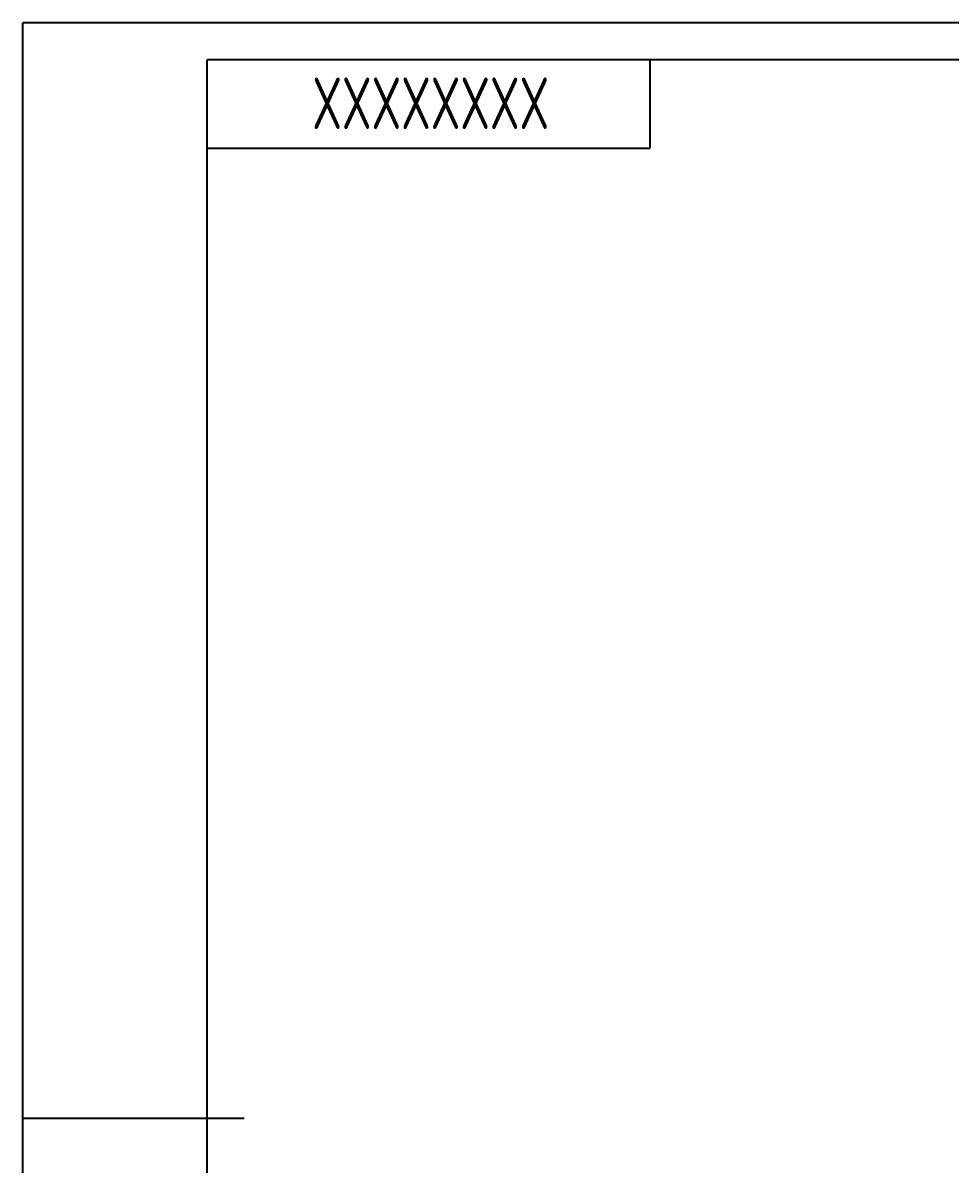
# Model space of a CAD drawing. Header units: inches. Extents: x -50 to 790, y -10 to 584.
# Drawn here: x -50 to 201.4, y 274.5 to 584 of the extents above; entities that cross this region are included whole.
import ezdxf
from ezdxf.enums import TextEntityAlignment as Align

# ---------------------------------------------------------------- set-up
doc = ezdxf.new("R2010")
doc.units = ezdxf.units.IN
doc.header["$LTSCALE"] = 2
doc.header["$MEASUREMENT"] = 0
for name, color, linetype in [('1轮廓实线层', 7, 'Continuous'), ('2细线层', 4, 'Continuous'), ('6文字层', 3, 'Continuous'), ('图框层', 7, 'Continuous')]:
    doc.layers.add(name, color=color, linetype=linetype)
doc.styles.add('PC_TEXTSTYLE', font='ISOCP.SHX', dxfattribs={"width": 0.707, "bigfont": 'GBCBIG.SHX'})

# ---------------------------------------------------------------- blocks, each defined once
blk = doc.blocks.new('ZwmFrameMain_A3^_^无分区图框^_^landscape')
at = {"layer": '1轮廓实线层'}
for p, q in [((0, 0), (0, 287)), ((390, 287), (0, 287)), ((-25, 143.5), (5, 143.5))]:
    blk.add_line(p, q, dxfattribs=at)
at = {"layer": '2细线层'}
for p in [(-25, -5), (395, 292)]:
    blk.add_line(p, (-25, 292), dxfattribs=at)
blk = doc.blocks.new('ZwmFrameMain_图样代号')
at = {"layer": '2细线层', "linetype": 'Continuous'}
for p in [(60, 0), (0, -12)]:
    blk.add_line(p, (60, -12), dxfattribs=at)
at = {"layer": '6文字层', "style": 'PC_TEXTSTYLE', "width": 2.827942}
blk.add_attdef('图样代号', text='', height=7, rotation=180, dxfattribs=at).set_placement((58.24, -2.4), (2.35, -2.4), align=Align.FIT)

msp = doc.modelspace()

# ---------------------------------------------------------------- block references
at = {"layer": '图框层', "xscale": 2, "yscale": 2, "zscale": 2}
msp.add_blockref('ZwmFrameMain_A3^_^无分区图框^_^landscape', (0, 0), dxfattribs=at)
at = {"layer": '图框层'}
ref = msp.add_blockref('ZwmFrameMain_图样代号', (0, 574), dxfattribs=dict(at, xscale=2, yscale=2, zscale=2))
ref.add_attrib('图样代号', 'XXXXXXXX', dxfattribs={"layer": '6文字层', "height": 14, "rotation": 180, "style": 'PC_TEXTSTYLE', "width": 0.707}).set_placement((60.59, 569.19), align=Align.CENTER)

doc.saveas('drawing.dxf')
